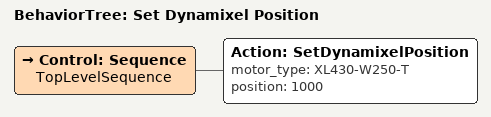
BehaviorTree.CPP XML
<?xml version='1.0' encoding='UTF-8'?>
<root BTCPP_format="4" main_tree_to_execute="Set Dynamixel Position">
  <BehaviorTree ID="Set Dynamixel Position" _description="">
    <Control ID="Sequence" name="TopLevelSequence">
      <Action ID="SetDynamixelPosition" motor_type="XL430-W250-T" position="1000"/>
    </Control>
  </BehaviorTree>
</root>
